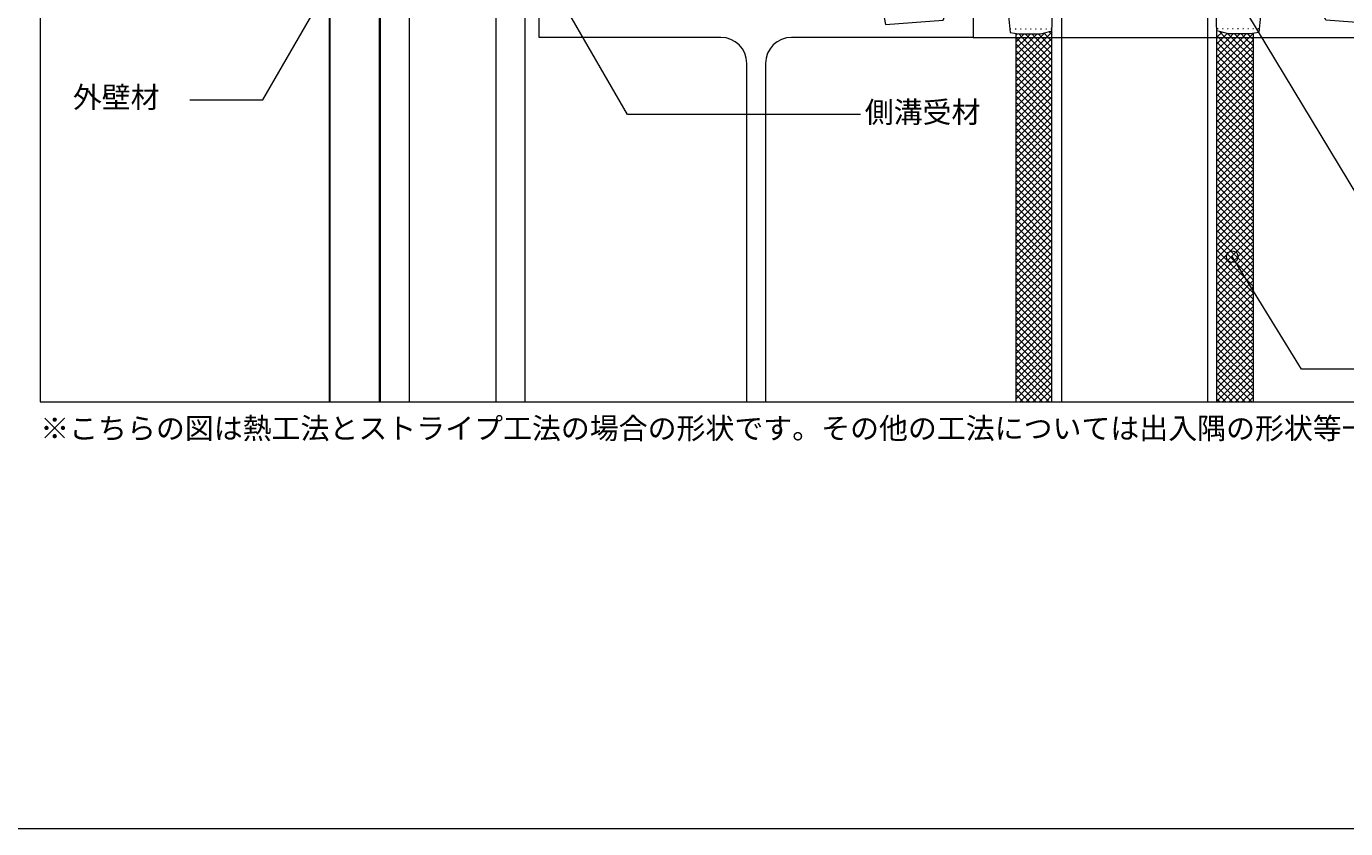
# Model space of a CAD drawing. Units: millimetres, scale not verified. Extents: x -1380 to 1380, y -955 to 955.
# Drawn here: x -910 to 2, y -955 to -400 of the extents above; entities that cross this region are included whole.
import ezdxf
from ezdxf.enums import TextEntityAlignment as Align

# ---------------------------------------------------------------- set-up
doc = ezdxf.new("R2010")
doc.units = ezdxf.units.MM
doc.header["$LTSCALE"] = 3
for name, color, linetype, lineweight in [('0-0_0', 7, 'Continuous', 18), ('0-1_HATCH', 9, 'Continuous', 18), ('0-3_MOJI', 7, 'Continuous', 18), ('0-6_dannnetu', 6, 'Continuous', 18), ('0-7_KANAMONO', 5, 'Continuous', 18), ('0-8_TEKKOTU', 7, 'Continuous', 18), ('0-9_doubuti', 5, 'Continuous', 18), ('0-B_bo-do', 3, 'Continuous', 18), ('0-D_WAKU', 7, 'Continuous', 18)]:
    doc.layers.add(name, color=color, linetype=linetype, lineweight=lineweight)
doc.styles.add('ＭＳ ゴシック', font='')
doc.styles.get('ＭＳ ゴシック').set_extended_font_data('MS Gothic')

msp = doc.modelspace()

# ---------------------------------------------------------------- linework, layer by layer
at = {"layer": '0-0_0'}
msp.add_lwpolyline([(-900.032, -660.046), (899.968, -660.046), (899.968, 539.954), (-900.032, 539.954)], close=True, dxfattribs=at)
at = {"layer": '0-1_HATCH'}
for p, q in [((-229.388, -402.111), (-228.888, -402.111)), ((-225.888, -402.111), (-225.388, -402.111)), ((-225.532, -406.837), (-224.274, -405.579)), ((-200.532, -433.059), (-225.532, -408.059)), ((-225.532, -433.778), (-200.532, -408.778)), ((-222.388, -402.111), (-221.888, -402.111)), ((-218.888, -402.111), (-218.388, -402.111)), ((-215.388, -402.111), (-214.888, -402.111)), ((-211.888, -402.111), (-211.388, -402.111)), ((-208.388, -402.111), (-207.888, -402.111)), ((-204.888, -402.111), (-204.388, -402.111)), ((-200.517, -406.134), (-202.616, -404.035)), ((-201.388, -402.111), (-200.888, -402.111)), ((-86.544, -403.523), (-86.504, -403.484)), ((-86.532, -434.942), (-61.532, -409.942)), ((-85.676, -402.111), (-86.176, -402.111)), ((-86.047, -407.516), (-82.963, -404.432)), ((-82.176, -402.111), (-82.676, -402.111)), ((-78.676, -402.111), (-79.176, -402.111)), ((-75.176, -402.111), (-75.676, -402.111)), ((-71.676, -402.111), (-72.176, -402.111)), ((-68.176, -402.111), (-68.676, -402.111)), ((-64.676, -402.111), (-65.176, -402.111)), ((-61.176, -402.111), (-61.676, -402.111)), ((-57.676, -402.111), (-58.176, -402.111)), ((-200.532, -437.549), (-225.532, -412.549)), ((-225.532, -438.268), (-200.532, -413.268)), ((-200.532, -442.039), (-225.532, -417.039)), ((-225.532, -442.758), (-200.532, -417.758)), ((-61.532, -436.385), (-86.532, -411.385)), ((-86.532, -439.432), (-61.532, -414.432)), ((-61.532, -440.875), (-86.532, -415.875)), ((-86.532, -443.922), (-61.532, -418.922)), ((-200.532, -446.53), (-225.532, -421.53)), ((-225.532, -447.248), (-200.532, -422.248)), ((-200.532, -451.02), (-225.532, -426.02)), ((-225.532, -451.739), (-200.532, -426.739)), ((-61.532, -445.366), (-86.532, -420.366)), ((-86.532, -448.412), (-61.532, -423.412)), ((-61.532, -449.856), (-86.532, -424.856)), ((-86.532, -452.903), (-61.532, -427.903)), ((-200.532, -455.51), (-225.532, -430.51)), ((-225.532, -456.229), (-200.532, -431.229)), ((-200.532, -460), (-225.532, -435)), ((-225.532, -460.719), (-200.532, -435.719)), ((-61.532, -454.346), (-86.532, -429.346)), ((-86.532, -457.393), (-61.532, -432.393)), ((-61.532, -458.836), (-86.532, -433.836)), ((-86.532, -461.883), (-61.532, -436.883)), ((-200.532, -464.49), (-225.532, -439.49)), ((-225.532, -465.209), (-200.532, -440.209)), ((-200.532, -468.98), (-225.532, -443.98)), ((-225.532, -469.699), (-200.532, -444.699)), ((-61.532, -463.326), (-86.532, -438.326)), ((-86.532, -466.373), (-61.532, -441.373)), ((-61.532, -467.816), (-86.532, -442.816)), ((-86.532, -470.863), (-61.532, -445.863)), ((-200.532, -473.47), (-225.532, -448.47)), ((-225.532, -474.189), (-200.532, -449.189)), ((-200.532, -477.96), (-225.532, -452.96)), ((-225.532, -478.679), (-200.532, -453.679)), ((-61.532, -472.306), (-86.532, -447.306)), ((-86.532, -475.353), (-61.532, -450.353)), ((-61.532, -476.796), (-86.532, -451.796)), ((-86.532, -479.843), (-61.532, -454.843)), ((-200.532, -482.451), (-225.532, -457.451)), ((-225.532, -483.169), (-200.532, -458.169)), ((-200.532, -486.941), (-225.532, -461.941)), ((-225.532, -487.66), (-200.532, -462.66)), ((-61.532, -481.287), (-86.532, -456.287)), ((-86.532, -484.333), (-61.532, -459.333)), ((-61.532, -485.777), (-86.532, -460.777)), ((-86.532, -488.824), (-61.532, -463.824)), ((-200.532, -491.431), (-225.532, -466.431)), ((-225.532, -492.15), (-200.532, -467.15)), ((-200.532, -495.921), (-225.532, -470.921)), ((-225.532, -496.64), (-200.532, -471.64)), ((-61.532, -490.267), (-86.532, -465.267)), ((-86.532, -493.314), (-61.532, -468.314)), ((-61.532, -494.757), (-86.532, -469.757)), ((-86.532, -497.804), (-61.532, -472.804)), ((-61.532, -499.247), (-86.532, -474.247)), ((-200.532, -500.411), (-225.532, -475.411)), ((-225.532, -501.13), (-200.532, -476.13)), ((-200.532, -504.901), (-225.532, -479.901)), ((-225.532, -505.62), (-200.532, -480.62)), ((-86.532, -502.294), (-61.532, -477.294)), ((-61.532, -503.737), (-86.532, -478.737)), ((-86.532, -506.784), (-61.532, -481.784)), ((-61.532, -508.227), (-86.532, -483.227)), ((-200.532, -509.391), (-225.532, -484.391)), ((-225.532, -510.11), (-200.532, -485.11)), ((-200.532, -513.881), (-225.532, -488.881)), ((-225.532, -514.6), (-200.532, -489.6)), ((-86.532, -511.274), (-61.532, -486.274)), ((-61.532, -512.718), (-86.532, -487.718)), ((-86.532, -515.764), (-61.532, -490.764)), ((-61.532, -517.208), (-86.532, -492.208)), ((-200.532, -518.372), (-225.532, -493.372)), ((-225.532, -519.091), (-200.532, -494.091)), ((-200.532, -522.862), (-225.532, -497.862)), ((-225.532, -523.581), (-200.532, -498.581)), ((-86.532, -520.254), (-61.532, -495.254)), ((-61.532, -521.698), (-86.532, -496.698)), ((-86.532, -524.745), (-61.532, -499.745)), ((-61.532, -526.188), (-86.532, -501.188)), ((-200.532, -527.352), (-225.532, -502.352)), ((-225.532, -528.071), (-200.532, -503.071)), ((-200.532, -531.842), (-225.532, -506.842)), ((-225.532, -532.561), (-200.532, -507.561)), ((-86.532, -529.235), (-61.532, -504.235)), ((-61.532, -530.678), (-86.532, -505.678)), ((-86.532, -533.725), (-61.532, -508.725)), ((-61.532, -535.168), (-86.532, -510.168)), ((-200.532, -536.332), (-225.532, -511.332)), ((-225.532, -537.051), (-200.532, -512.051)), ((-200.532, -540.822), (-225.532, -515.822)), ((-225.532, -541.541), (-200.532, -516.541)), ((-86.532, -538.215), (-61.532, -513.215)), ((-61.532, -539.658), (-86.532, -514.658)), ((-86.532, -542.705), (-61.532, -517.705)), ((-61.532, -544.148), (-86.532, -519.148)), ((-200.532, -545.312), (-225.532, -520.312)), ((-225.532, -546.031), (-200.532, -521.031)), ((-200.532, -549.803), (-225.532, -524.803)), ((-225.532, -550.521), (-200.532, -525.521)), ((-86.532, -547.195), (-61.532, -522.195)), ((-61.532, -548.639), (-86.532, -523.639)), ((-86.532, -551.685), (-61.532, -526.685)), ((-61.532, -553.129), (-86.532, -528.129)), ((-200.532, -554.293), (-225.532, -529.293)), ((-225.532, -555.012), (-200.532, -530.012)), ((-200.532, -558.783), (-225.532, -533.783)), ((-225.532, -559.502), (-200.532, -534.502)), ((-86.532, -556.175), (-61.532, -531.175)), ((-61.532, -557.619), (-86.532, -532.619)), ((-86.532, -560.666), (-61.532, -535.666)), ((-61.532, -562.109), (-86.532, -537.109)), ((-200.532, -563.273), (-225.532, -538.273)), ((-225.532, -563.992), (-200.532, -538.992)), ((-200.532, -567.763), (-225.532, -542.763)), ((-225.532, -568.482), (-200.532, -543.482)), ((-86.532, -565.156), (-61.532, -540.156)), ((-61.532, -566.599), (-86.532, -541.599)), ((-86.532, -569.646), (-61.532, -544.646)), ((-61.532, -571.089), (-86.532, -546.089)), ((-200.532, -572.253), (-225.532, -547.253)), ((-225.532, -572.972), (-200.532, -547.972)), ((-200.532, -576.743), (-225.532, -551.743)), ((-225.532, -577.462), (-200.532, -552.462)), ((-200.532, -581.233), (-225.532, -556.233)), ((-86.532, -574.136), (-61.532, -549.136)), ((-61.532, -575.579), (-86.532, -550.579)), ((-86.532, -578.626), (-61.532, -553.626)), ((-61.532, -580.069), (-86.532, -555.069)), ((-225.532, -581.952), (-200.532, -556.952)), ((-200.532, -585.724), (-225.532, -560.724)), ((-225.532, -586.442), (-200.532, -561.442)), ((-200.532, -590.214), (-225.532, -565.214)), ((-86.532, -583.116), (-61.532, -558.116)), ((-61.532, -584.56), (-86.532, -559.56)), ((-86.532, -587.606), (-61.532, -562.606)), ((-61.532, -589.05), (-86.532, -564.05)), ((-225.532, -590.933), (-200.532, -565.933)), ((-200.532, -594.704), (-225.532, -569.704)), ((-225.532, -595.423), (-200.532, -570.423)), ((-200.532, -599.194), (-225.532, -574.194)), ((-86.532, -592.097), (-61.532, -567.097)), ((-61.532, -593.54), (-86.532, -568.54)), ((-86.532, -596.587), (-61.532, -571.587)), ((-61.532, -598.03), (-86.532, -573.03)), ((-225.532, -599.913), (-200.532, -574.913)), ((-200.532, -603.684), (-225.532, -578.684)), ((-225.532, -604.403), (-200.532, -579.403)), ((-200.532, -608.174), (-225.532, -583.174)), ((-86.532, -601.077), (-61.532, -576.077)), ((-61.532, -602.52), (-86.532, -577.52)), ((-86.532, -605.567), (-61.532, -580.567)), ((-61.532, -607.01), (-86.532, -582.01)), ((-225.532, -608.893), (-200.532, -583.893)), ((-200.532, -612.664), (-225.532, -587.664)), ((-225.532, -613.383), (-200.532, -588.383)), ((-200.532, -617.154), (-225.532, -592.154)), ((-86.532, -610.057), (-61.532, -585.057)), ((-61.532, -611.5), (-86.532, -586.5)), ((-86.532, -614.547), (-61.532, -589.547)), ((-61.532, -615.99), (-86.532, -590.99)), ((-225.532, -617.873), (-200.532, -592.873)), ((-200.532, -621.645), (-225.532, -596.645)), ((-225.532, -622.363), (-200.532, -597.363)), ((-200.532, -626.135), (-225.532, -601.135)), ((-225.532, -626.854), (-200.532, -601.854)), ((-86.532, -619.037), (-61.532, -594.037)), ((-61.532, -620.481), (-86.532, -595.481)), ((-86.532, -623.527), (-61.532, -598.527)), ((-61.532, -624.971), (-86.532, -599.971)), ((-200.532, -630.625), (-225.532, -605.625)), ((-225.532, -631.344), (-200.532, -606.344)), ((-200.532, -635.115), (-225.532, -610.115)), ((-225.532, -635.834), (-200.532, -610.834)), ((-86.532, -628.018), (-61.532, -603.018)), ((-61.532, -629.461), (-86.532, -604.461)), ((-86.532, -632.508), (-61.532, -607.508)), ((-61.532, -633.951), (-86.532, -608.951)), ((-200.532, -639.605), (-225.532, -614.605)), ((-225.532, -640.324), (-200.532, -615.324)), ((-200.532, -644.095), (-225.532, -619.095)), ((-225.532, -644.814), (-200.532, -619.814)), ((-86.532, -636.998), (-61.532, -611.998)), ((-61.532, -638.441), (-86.532, -613.441)), ((-86.532, -641.488), (-61.532, -616.488)), ((-61.532, -642.931), (-86.532, -617.931)), ((-200.532, -648.585), (-225.532, -623.585)), ((-225.532, -649.304), (-200.532, -624.304)), ((-200.532, -653.075), (-225.532, -628.075)), ((-225.532, -653.794), (-200.532, -628.794)), ((-86.532, -645.978), (-61.532, -620.978)), ((-61.532, -647.421), (-86.532, -622.421)), ((-86.532, -650.468), (-61.532, -625.468)), ((-61.532, -651.911), (-86.532, -626.911)), ((-200.532, -657.566), (-225.532, -632.566)), ((-225.532, -658.284), (-200.532, -633.284)), ((-202.541, -660.046), (-225.532, -637.056)), ((-222.804, -660.046), (-200.532, -637.775)), ((-86.532, -654.958), (-61.532, -629.958)), ((-61.532, -656.402), (-86.532, -631.402)), ((-86.532, -659.448), (-61.532, -634.448)), ((-62.377, -660.046), (-86.532, -635.892)), ((-207.031, -660.046), (-225.532, -641.546)), ((-211.522, -660.046), (-225.532, -646.036)), ((-218.314, -660.046), (-200.532, -642.265)), ((-213.824, -660.046), (-200.532, -646.755)), ((-66.868, -660.046), (-86.532, -640.382)), ((-71.358, -660.046), (-86.532, -644.872)), ((-82.64, -660.046), (-61.532, -638.939)), ((-78.15, -660.046), (-61.532, -643.429)), ((-216.012, -660.046), (-225.532, -650.526)), ((-220.502, -660.046), (-225.532, -655.016)), ((-209.334, -660.046), (-200.532, -651.245)), ((-204.843, -660.046), (-200.532, -655.735)), ((-75.848, -660.046), (-86.532, -649.362)), ((-80.338, -660.046), (-86.532, -653.852)), ((-73.66, -660.046), (-61.532, -647.919)), ((-69.17, -660.046), (-61.532, -652.409)), ((-224.992, -660.046), (-225.532, -659.506)), ((-84.828, -660.046), (-86.532, -658.342)), ((-64.679, -660.046), (-61.532, -656.899))]:
    msp.add_line(p, q, dxfattribs=at)
for points in [[(-225.532, -429.288), (-204.291, -408.046), (-200.502, -404.257)], [(-225.532, -424.798), (-208.781, -408.046), (-205.557, -404.823)], [(-225.532, -411.327), (-222.251, -408.046), (-219.834, -405.629)], [(-225.532, -415.818), (-217.761, -408.046), (-215.344, -405.629)], [(-225.532, -420.308), (-213.271, -408.046), (-210.854, -405.629)], [(-200.532, -428.569), (-221.055, -408.046), (-223.472, -405.629)], [(-200.532, -424.079), (-216.565, -408.046), (-218.982, -405.629)], [(-200.532, -419.589), (-212.074, -408.046), (-214.492, -405.629)], [(-200.532, -415.099), (-207.584, -408.046), (-210.002, -405.629)], [(-200.532, -410.609), (-203.094, -408.046), (-206.157, -404.983)], [(-86.532, -412.491), (-82.087, -408.046), (-79.422, -405.381)], [(-86.532, -430.452), (-64.127, -408.046), (-61.532, -405.452)], [(-86.532, -416.982), (-77.597, -408.046), (-75.18, -405.629)], [(-86.532, -421.472), (-73.107, -408.046), (-70.69, -405.629)], [(-86.532, -425.962), (-68.617, -408.046), (-66.2, -405.629)], [(-61.532, -431.895), (-85.381, -408.046), (-86.047, -407.38)], [(-61.532, -427.405), (-80.891, -408.046), (-85.069, -403.868)], [(-61.532, -422.915), (-76.401, -408.046), (-78.935, -405.512)], [(-61.532, -418.425), (-71.91, -408.046), (-74.328, -405.629)], [(-61.532, -413.935), (-67.42, -408.046), (-69.838, -405.629)], [(-61.532, -409.445), (-62.93, -408.046), (-65.347, -405.629)]]:
    msp.add_lwpolyline(points, dxfattribs=at)
at = {"layer": '0-3_MOJI'}
for points in [[(-796.564, -451.173), (-746.126, -451.173), (-678.139, -333.416)], [(-332.993, -461.482), (-494.045, -461.482), (-562.032, -343.725)], [(136.143, -601.273), (61.715, -601.718), (-65.176, -392.111)], [(97.518, -637.487), (-28.143, -637.361), (-75.899, -559.646)]]:
    msp.add_lwpolyline(points, dxfattribs=at)
msp.add_circle((-75.857, -559.714), 4, dxfattribs=at)
at = {"layer": '0-6_dannnetu'}
for p, q in [((-225.532, -405.379), (-225.532, -660.046)), ((-61.532, -405.379), (-61.532, -660.046))]:
    msp.add_line(p, q, dxfattribs=at)
for points in [[(-405.083, -348.746), (-339.879, -349.096), (-337.912, -352.046), (-324.532, -352.046), (-324.532, -362.402), (-322.055, -364.879), (-315.65, -399.287), (-275.881, -396.261), (-268.532, -378.519), (-266.336, -374.839), (-237.667, -376.021), (-236.727, -388.546), (-231.101, -388.546), (-229.447, -404.678), (-223.476, -405.629)], [(118.019, -348.746), (52.815, -349.096), (50.848, -352.046), (37.468, -352.046), (37.468, -362.402), (34.991, -364.879), (28.585, -399.287), (-11.183, -396.261), (-18.532, -378.519), (-20.728, -374.839), (-49.397, -376.021), (-50.337, -388.546), (-55.964, -388.546), (-57.617, -404.678), (-63.588, -405.629)], [(-223.476, -405.629), (-208.567, -405.629), (-200.495, -403.466)], [(-63.588, -405.629), (-78.497, -405.629), (-86.569, -403.466)]]:
    msp.add_lwpolyline(points, dxfattribs=at)
at = {"layer": '0-7_KANAMONO'}
for points in [[(-200.532, -660.046), (-200.532, -404.646), (-199.154, -360.546), (-193.932, -360.546), (-193.932, -660.046)], [(-86.532, -660.046), (-86.532, -404.646), (-87.91, -360.546), (-93.132, -360.546), (-93.132, -660.046)]]:
    msp.add_lwpolyline(points, dxfattribs=at)
at = {"layer": '0-8_TEKKOTU'}
for p, q in [((-255.032, -408.046), (899.968, -408.046)), ((-411.532, -660.046), (-411.532, -426.046)), ((-398.532, -426.046), (-398.532, -660.046))]:
    msp.add_line(p, q, dxfattribs=at)
msp.add_lwpolyline([(-429.532, -408.046), (-555.032, -408.046), (-555.032, -384.046), (-255.032, -384.046), (-255.032, -408.046), (-380.532, -408.046)], dxfattribs=at)
for centre, start, end in [((-429.532, -426.046), 0, 90), ((-380.532, -426.046), 90, 180)]:
    msp.add_arc(centre, 18, start, end, dxfattribs=at)
at = {"layer": '0-9_doubuti'}
for p, q in [((-665.032, 65.954), (-665.032, -660.046)), ((-645.032, 65.954), (-645.032, -660.046)), ((-585.032, 65.954), (-585.032, -660.046)), ((-565.032, 65.954), (-565.032, -660.046))]:
    msp.add_line(p, q, dxfattribs=at)
at = {"layer": '0-B_bo-do'}
for p, q in [((-700.032, -660.046), (-700.032, 115.954)), ((-699.682, -660.046), (-699.682, 115.954)), ((-665.382, -660.046), (-665.382, 115.954)), ((-665.032, -660.046), (-665.032, 115.954))]:
    msp.add_line(p, q, dxfattribs=at)
at = {"layer": '0-D_WAKU'}
msp.add_lwpolyline([(-1380.032, -955.046), (1379.968, -955.046), (1379.968, 954.954), (-1380.032, 954.954)], close=True, dxfattribs=at)

# ---------------------------------------------------------------- texts
at = {"layer": '0-3_MOJI', "style": 'ＭＳ ゴシック'}
for s, p in [('外壁材', (-877.533, -461.173)), ('側溝受材', (-329.993, -471.482)), ('※こちらの図は熱工法とストライプ工法の場合の形状です。その他の工法については出入隅の形状等一部が異なります。', (-900.032, -690.046))]:
    msp.add_text(s, height=14.66, dxfattribs=at).set_placement(p, align=Align.BOTTOM_LEFT)

doc.saveas('drawing.dxf')
